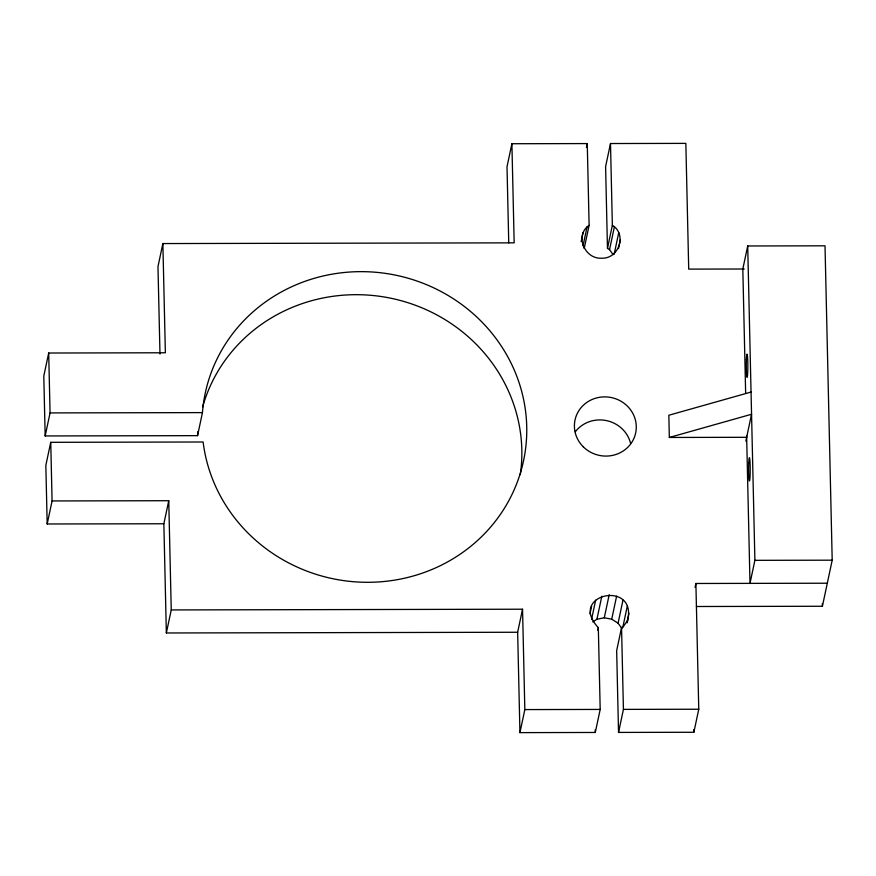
<?xml version="1.0" encoding="UTF-8"?>
<svg xmlns="http://www.w3.org/2000/svg" width="876" height="876" viewBox="0 0 876 876"><rect width="100%" height="100%" fill="white"/><g stroke="black" fill="none" stroke-linecap="round" stroke-linejoin="round"><path stroke-width="1.31" d="M508.748 242.805L507.007 166.769L511.902 143.73L587.259 143.576L589.121 225.351C574.382 235.053 584.61 259.241 601.494 258.201C618.741 259.165 627.347 234.363 612.357 225.307L610.495 143.533L685.842 143.379L688.711 269.118L744.25 269.009M627.074 622.847C639.83 578.686 566.443 593.72 598.319 627.654L600.191 709.429L595.286 732.467L519.939 732.621L517.65 632.253L522.545 609.214L171.247 609.937L166.352 632.976L517.65 632.253M511.902 143.73L514.168 242.849L162.87 243.561L165.367 352.776L48.695 353.017L43.8 376.056L45.169 435.952L197.56 435.646L202.455 412.607A162.695 154.986 12 0 1 446.935 294.796A162.695 154.986 12 0 1 452.969 558.8A162.695 154.986 12 0 1 203.123 441.997L50.742 442.314L45.837 465.353L47.184 523.99L163.856 523.76L168.75 500.711L52.078 500.952L47.184 523.99M45.169 435.952L50.063 412.914L48.695 353.017M162.87 243.561L157.976 266.6L159.98 353.981M586.438 147.42L587.259 143.576M581.149 241.634L583.055 232.677M583.022 245.86L587.106 226.665M589.121 225.351L584.226 248.39L584.172 245.663M610.495 143.533L605.601 166.571L607.462 248.346L609.543 249.649L613.145 254.631M607.462 248.346L612.357 225.307M609.543 249.649L614.437 226.61M614.131 254.358L618.763 232.6M618.489 248.631L620.394 239.674M519.939 732.621L524.833 709.582L522.545 609.214M589.964 613.89L591.596 606.203M591.563 619.398L595.647 600.202M592.811 621.894L596.928 619.222L601.823 596.184M597.771 630.216L598.319 627.654M596.928 619.222L604.287 617.799L609.181 594.76M621.686 628.18L618.084 623.186L611.722 619.19L616.616 596.151M618.084 623.186L622.978 600.137M627.621 620.285L623.57 626.296L621.555 627.61L616.66 650.649L618.533 732.424L693.869 732.27L698.763 709.231L695.894 583.482L827.305 583.219M622.672 627.895L627.304 606.137M627.03 622.168L628.935 613.211M618.533 732.424L623.427 709.385L621.555 627.61M696.42 606.51L822.411 606.258L832.2 560.18L825.017 245.817L747.71 245.97L742.815 269.009L745.651 393.39M695.073 587.325L695.894 583.482M745.837 441.132L751.553 414.26L669.33 437.463L668.837 415.246L751.05 392.054M747.71 245.97L754.893 560.333L749.998 583.372L746.626 435.755M50.063 412.914L202.455 412.607M669.33 437.463L746.659 437.299M754.893 560.333L832.2 560.18M524.833 709.582L600.191 709.429M623.427 709.385L698.763 709.231M604.287 617.799L611.722 619.19M822.345 603.52L822.411 606.258M693.803 729.533L693.869 732.27M595.231 729.741L595.286 732.467M168.75 500.711L171.247 609.937M163.856 523.76L166.352 632.976M50.742 442.314L52.078 500.952M197.56 435.646A162.695 154.986 12 0 1 197.921 431.583M202.564 407.187A162.695 154.986 12 0 1 391.714 298.409A162.695 154.986 12 0 1 520.267 474.704M575.269 431.824A31.01 29.543 12 0 1 606.356 420.579A31.01 29.543 12 0 1 630.534 443.168M583.416 446.957A31.01 29.543 12 0 0 635.22 434.759A31.01 29.543 12 0 0 597.388 397.726A31.01 29.543 12 0 0 583.416 446.957M746.396 359.412A11.64 0.777 89.9 0 0 747.042 377.403A11.64 0.777 89.9 0 0 747.743 360.518A11.64 0.777 89.9 0 0 746.396 359.412M748.761 462.955A11.64 0.777 89.9 0 0 749.407 480.957A11.64 0.777 89.9 0 0 750.108 464.072A11.64 0.777 89.9 0 0 748.761 462.955"/></g></svg>
